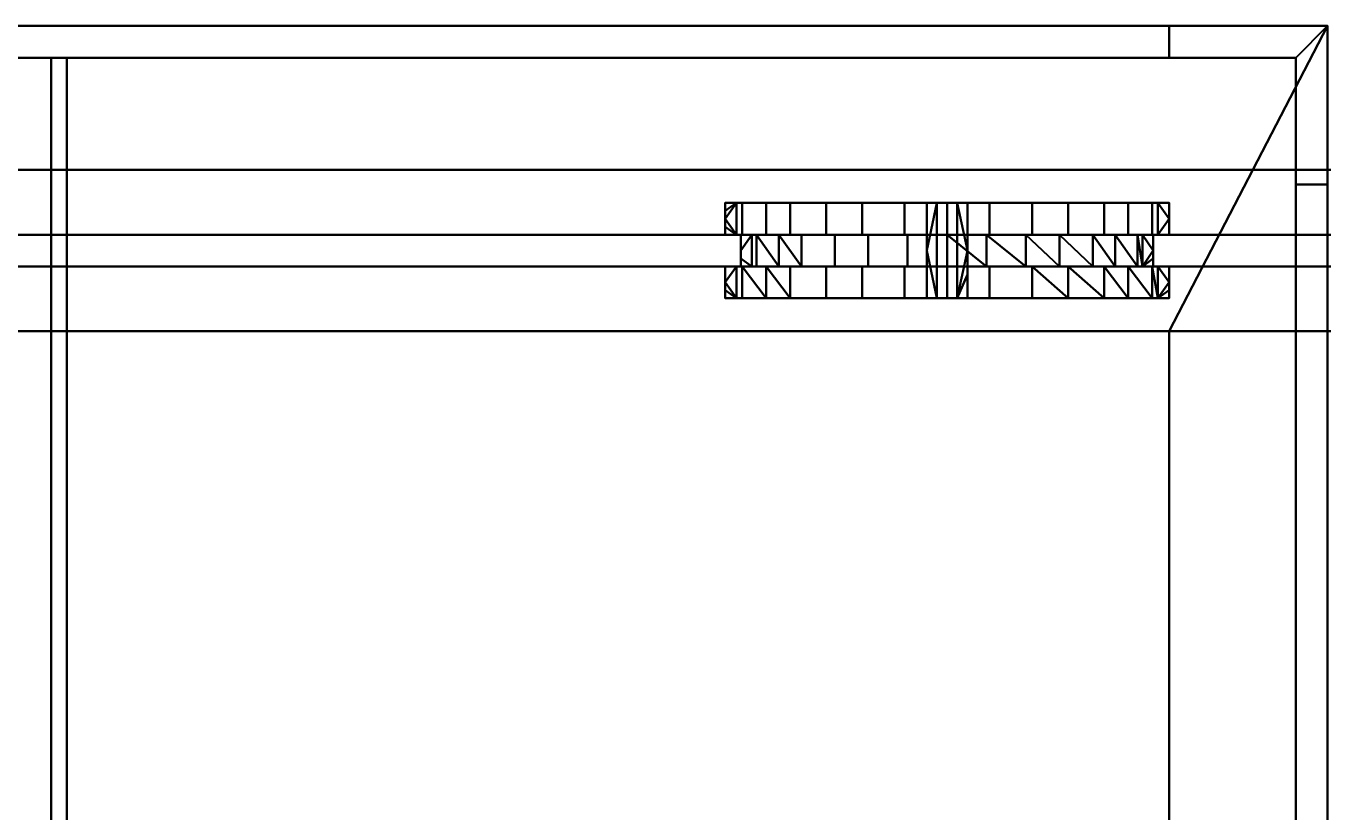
# Model space of a CAD drawing. Header units: millimetres. Extents: x -3275 to 3275, y -1040 to 450.
# Drawn here: x -85.5 to 323.5, y 202.3 to 450 of the extents above; entities that cross this region are included whole.
import ezdxf

# ---------------------------------------------------------------- set-up
doc = ezdxf.new("R2010")
doc.units = ezdxf.units.MM
doc.layers.add('I-FURN-PNLS', color=7, linetype='Continuous', lineweight=40)

msp = doc.modelspace()

# ---------------------------------------------------------------- meshes
at = {"layer": 'I-FURN-PNLS', "color": 7, "true_color": 0xf5f5f3}
mesh = msp.add_polyface(dxfattribs=at)
corners = [(325, 450, 150), (-475, 450, 150), (-475, -435, 150), (325, -435, 150), (275, -365.36, 150), (-425, -365.36, 150), (-425, 353.84, 150), (275, 353.84, 150)]
mesh.append_faces([[corners[k] for k in face] for face in [(3, 4, 5, 2), (6, 1, 2, 5)]], dxfattribs={"vtx0": -1, "vtx2": -1, "color": 7})
mesh.append_faces([[corners[k] for k in face] for face in [(3, 0, 7, 4), (6, 7, 0, 1)]], dxfattribs={"vtx1": -1, "vtx3": -1, "color": 7})
mesh = msp.add_polyface(dxfattribs=at)
corners = [(325, 450), (325, -435), (-475, -435), (-475, 450), (275, -365.36), (275, 353.84), (-425, 353.84), (-425, -365.36)]
mesh.append_faces([[corners[k] for k in face] for face in [(2, 7, 4, 1), (5, 0, 1, 4)]], dxfattribs={"vtx0": -1, "vtx2": -1, "color": 7})
mesh.append_faces([[corners[k] for k in face] for face in [(2, 3, 6, 7), (5, 6, 3, 0)]], dxfattribs={"vtx1": -1, "vtx3": -1, "color": 7})
mesh = msp.add_polyface(dxfattribs=at)
corners = [(-475, 450, 150), (325, 450, 150), (325, 450), (-475, 450)]
mesh.append_faces([[corners[k] for k in face] for face in [(0, 1, 2, 3)]], dxfattribs={"color": 7})
mesh = msp.add_polyface(dxfattribs=at)
corners = [(275, 450, 2175), (275, 440, 2175), (315, 440, 2175), (315, 400, 2175), (325, 400, 2175), (325, 450, 2175), (275, -435, 2175), (325, -435, 2175), (325, -385, 2175), (315, -385, 2175), (315, -425, 2175), (275, -425, 2175), (-425, 450, 2175), (-475, 450, 2175), (-475, 400, 2175), (-465, 400, 2175), (-465, 440, 2175), (-425, 440, 2175), (-425, -435, 2175), (-425, -425, 2175), (-465, -425, 2175), (-465, -385, 2175), (-475, -385, 2175), (-475, -435, 2175)]
mesh.append_faces([[corners[k] for k in face] for face in [(2, 5, 0, 1), (16, 13, 14, 15), (20, 23, 18, 19)]], dxfattribs={"vtx0": -1, "color": 7})
mesh.append_faces([[corners[k] for k in face] for face in [(4, 5, 2, 3), (6, 7, 10, 11), (12, 13, 16, 17)]], dxfattribs={"vtx1": -1, "color": 7})
mesh.append_faces([[corners[k] for k in face] for face in [(8, 9, 10, 7)]], dxfattribs={"vtx2": -1, "color": 7})
mesh.append_faces([[corners[k] for k in face] for face in [(20, 21, 22, 23)]], dxfattribs={"vtx3": -1, "color": 7})
mesh = msp.add_polyface(dxfattribs=at)
corners = [(275, 450, 150), (325, 450, 150), (325, 400, 150), (315, 400, 150), (315, 440, 150), (275, 440, 150), (275, -435, 150), (275, -425, 150), (315, -425, 150), (315, -385, 150), (325, -385, 150), (325, -435, 150), (-425, 450, 150), (-425, 440, 150), (-465, 440, 150), (-465, 400, 150), (-475, 400, 150), (-475, 450, 150), (-425, -435, 150), (-475, -435, 150), (-475, -385, 150), (-465, -385, 150), (-465, -425, 150), (-425, -425, 150)]
mesh.append_faces([[corners[k] for k in face] for face in [(8, 11, 6, 7), (14, 17, 12, 13), (22, 19, 20, 21)]], dxfattribs={"vtx0": -1, "color": 7})
mesh.append_faces([[corners[k] for k in face] for face in [(0, 1, 4, 5), (10, 11, 8, 9), (18, 19, 22, 23)]], dxfattribs={"vtx1": -1, "color": 7})
mesh.append_faces([[corners[k] for k in face] for face in [(2, 3, 4, 1)]], dxfattribs={"vtx2": -1, "color": 7})
mesh.append_faces([[corners[k] for k in face] for face in [(14, 15, 16, 17)]], dxfattribs={"vtx3": -1, "color": 7})
mesh = msp.add_polyface(dxfattribs=at)
corners = [(-475, 450, 2200), (-475, -435, 2200), (325, -435, 2200), (325, 450, 2200)]
mesh.append_faces([[corners[k] for k in face] for face in [(3, 0, 1, 2)]], dxfattribs={"color": 7})
mesh = msp.add_polyface(dxfattribs=at)
corners = [(-475, 450, 2175), (325, 450, 2175), (325, -435, 2175), (-475, -435, 2175)]
mesh.append_faces([[corners[k] for k in face] for face in [(2, 3, 0, 1)]], dxfattribs={"color": 7})
mesh = msp.add_polyface(dxfattribs=at)
corners = [(-475, 450, 2200), (325, 450, 2200), (325, 450, 2175), (-475, 450, 2175)]
mesh.append_faces([[corners[k] for k in face] for face in [(0, 1, 2, 3)]], dxfattribs={"color": 7})
mesh = msp.add_polyface(dxfattribs=at)
corners = [(275, 450, 2175), (325, 450, 2175), (325, 450, 150), (275, 450, 150)]
mesh.append_faces([[corners[k] for k in face] for face in [(0, 1, 2, 3)]], dxfattribs={"color": 7})
mesh = msp.add_polyface(dxfattribs=at)
corners = [(275, 440, 2175), (275, 450, 2175), (275, 450, 150), (275, 440, 150)]
mesh.append_faces([[corners[k] for k in face] for face in [(0, 1, 2, 3)]], dxfattribs={"color": 7})
mesh = msp.add_polyface(dxfattribs=at)
corners = [(-465, 440, 173.99), (-465, -425, 173.99), (315, -425, 173.99), (315, 440, 173.99)]
mesh.append_faces([[corners[k] for k in face] for face in [(3, 0, 1, 2)]], dxfattribs={"color": 7})
mesh = msp.add_polyface(dxfattribs=at)
corners = [(-465, 440, 148.99), (315, 440, 148.99), (315, -425, 148.99), (-465, -425, 148.99)]
mesh.append_faces([[corners[k] for k in face] for face in [(2, 3, 0, 1)]], dxfattribs={"color": 7})
mesh = msp.add_polyface(dxfattribs=at)
corners = [(-465, 440, 173.99), (315, 440, 173.99), (315, 440, 148.99), (-465, 440, 148.99)]
mesh.append_faces([[corners[k] for k in face] for face in [(0, 1, 2, 3)]], dxfattribs={"color": 7})
mesh = msp.add_polyface(dxfattribs=at)
corners = [(-465, 440, 300), (-465, -425, 300), (315, -425, 300), (315, 440, 300)]
mesh.append_faces([[corners[k] for k in face] for face in [(3, 0, 1, 2)]], dxfattribs={"color": 7})
mesh = msp.add_polyface(dxfattribs=at)
corners = [(-465, 440, 275), (315, 440, 275), (315, -425, 275), (-465, -425, 275)]
mesh.append_faces([[corners[k] for k in face] for face in [(2, 3, 0, 1)]], dxfattribs={"color": 7})
mesh = msp.add_polyface(dxfattribs=at)
corners = [(-465, 440, 300), (315, 440, 300), (315, 440, 275), (-465, 440, 275)]
mesh.append_faces([[corners[k] for k in face] for face in [(0, 1, 2, 3)]], dxfattribs={"color": 7})
mesh = msp.add_polyface(dxfattribs=at)
corners = [(-465, 440, 680), (-465, -425, 680), (315, -425, 680), (315, 440, 680)]
mesh.append_faces([[corners[k] for k in face] for face in [(3, 0, 1, 2)]], dxfattribs={"color": 7})
mesh = msp.add_polyface(dxfattribs=at)
corners = [(-465, 440, 655), (315, 440, 655), (315, -425, 655), (-465, -425, 655)]
mesh.append_faces([[corners[k] for k in face] for face in [(2, 3, 0, 1)]], dxfattribs={"color": 7})
mesh = msp.add_polyface(dxfattribs=at)
corners = [(-465, 440, 680), (315, 440, 680), (315, 440, 655), (-465, 440, 655)]
mesh.append_faces([[corners[k] for k in face] for face in [(0, 1, 2, 3)]], dxfattribs={"color": 7})
mesh = msp.add_polyface(dxfattribs=at)
corners = [(-465, 440, 1060), (-465, -425, 1060), (315, -425, 1060), (315, 440, 1060)]
mesh.append_faces([[corners[k] for k in face] for face in [(3, 0, 1, 2)]], dxfattribs={"color": 7})
mesh = msp.add_polyface(dxfattribs=at)
corners = [(-465, 440, 1035), (315, 440, 1035), (315, -425, 1035), (-465, -425, 1035)]
mesh.append_faces([[corners[k] for k in face] for face in [(2, 3, 0, 1)]], dxfattribs={"color": 7})
mesh = msp.add_polyface(dxfattribs=at)
corners = [(-465, 440, 1060), (315, 440, 1060), (315, 440, 1035), (-465, 440, 1035)]
mesh.append_faces([[corners[k] for k in face] for face in [(0, 1, 2, 3)]], dxfattribs={"color": 7})
mesh = msp.add_polyface(dxfattribs=at)
corners = [(-465, 440, 1440), (-465, -425, 1440), (315, -425, 1440), (315, 440, 1440)]
mesh.append_faces([[corners[k] for k in face] for face in [(3, 0, 1, 2)]], dxfattribs={"color": 7})
mesh = msp.add_polyface(dxfattribs=at)
corners = [(-465, 440, 1415), (315, 440, 1415), (315, -425, 1415), (-465, -425, 1415)]
mesh.append_faces([[corners[k] for k in face] for face in [(2, 3, 0, 1)]], dxfattribs={"color": 7})
mesh = msp.add_polyface(dxfattribs=at)
corners = [(-465, 440, 1440), (315, 440, 1440), (315, 440, 1415), (-465, 440, 1415)]
mesh.append_faces([[corners[k] for k in face] for face in [(0, 1, 2, 3)]], dxfattribs={"color": 7})
mesh = msp.add_polyface(dxfattribs=at)
corners = [(-465, 440, 1820), (-465, -425, 1820), (315, -425, 1820), (315, 440, 1820)]
mesh.append_faces([[corners[k] for k in face] for face in [(3, 0, 1, 2)]], dxfattribs={"color": 7})
mesh = msp.add_polyface(dxfattribs=at)
corners = [(-465, 440, 1795), (315, 440, 1795), (315, -425, 1795), (-465, -425, 1795)]
mesh.append_faces([[corners[k] for k in face] for face in [(2, 3, 0, 1)]], dxfattribs={"color": 7})
mesh = msp.add_polyface(dxfattribs=at)
corners = [(-465, 440, 1820), (315, 440, 1820), (315, 440, 1795), (-465, 440, 1795)]
mesh.append_faces([[corners[k] for k in face] for face in [(0, 1, 2, 3)]], dxfattribs={"color": 7})
mesh = msp.add_polyface(dxfattribs=at)
corners = [(-77.47, 440, 300), (-77.47, 440, 360), (-72.53, 440, 360), (-72.53, 440, 300)]
mesh.append_faces([[corners[k] for k in face] for face in [(3, 0, 1, 2)]], dxfattribs={"color": 7})
mesh = msp.add_polyface(dxfattribs=at)
corners = [(-77.47, 440, 360), (-77.47, 440, 300), (-77.47, -425, 300), (-77.47, -425, 360)]
mesh.append_faces([[corners[k] for k in face] for face in [(3, 0, 1, 2)]], dxfattribs={"color": 7})
mesh = msp.add_polyface(dxfattribs=at)
corners = [(-72.53, 440, 360), (-77.47, 440, 360), (-77.47, -425, 360), (-72.53, -425, 360)]
mesh.append_faces([[corners[k] for k in face] for face in [(3, 0, 1, 2)]], dxfattribs={"color": 7})
mesh = msp.add_polyface(dxfattribs=at)
corners = [(-77.47, 440, 300), (-72.53, 440, 300), (-72.53, -425, 300), (-77.47, -425, 300)]
mesh.append_faces([[corners[k] for k in face] for face in [(3, 0, 1, 2)]], dxfattribs={"color": 7})
mesh = msp.add_polyface(dxfattribs=at)
corners = [(-77.47, 440, 680), (-77.47, 440, 740), (-72.53, 440, 740), (-72.53, 440, 680)]
mesh.append_faces([[corners[k] for k in face] for face in [(3, 0, 1, 2)]], dxfattribs={"color": 7})
mesh = msp.add_polyface(dxfattribs=at)
corners = [(-77.47, 440, 740), (-77.47, 440, 680), (-77.47, -425, 680), (-77.47, -425, 740)]
mesh.append_faces([[corners[k] for k in face] for face in [(3, 0, 1, 2)]], dxfattribs={"color": 7})
mesh = msp.add_polyface(dxfattribs=at)
corners = [(-72.53, 440, 740), (-77.47, 440, 740), (-77.47, -425, 740), (-72.53, -425, 740)]
mesh.append_faces([[corners[k] for k in face] for face in [(3, 0, 1, 2)]], dxfattribs={"color": 7})
mesh = msp.add_polyface(dxfattribs=at)
corners = [(-77.47, 440, 680), (-72.53, 440, 680), (-72.53, -425, 680), (-77.47, -425, 680)]
mesh.append_faces([[corners[k] for k in face] for face in [(3, 0, 1, 2)]], dxfattribs={"color": 7})
mesh = msp.add_polyface(dxfattribs=at)
corners = [(-77.47, 440, 1060), (-77.47, 440, 1120), (-72.53, 440, 1120), (-72.53, 440, 1060)]
mesh.append_faces([[corners[k] for k in face] for face in [(3, 0, 1, 2)]], dxfattribs={"color": 7})
mesh = msp.add_polyface(dxfattribs=at)
corners = [(-77.47, 440, 1120), (-77.47, 440, 1060), (-77.47, -425, 1060), (-77.47, -425, 1120)]
mesh.append_faces([[corners[k] for k in face] for face in [(3, 0, 1, 2)]], dxfattribs={"color": 7})
mesh = msp.add_polyface(dxfattribs=at)
corners = [(-72.53, 440, 1120), (-77.47, 440, 1120), (-77.47, -425, 1120), (-72.53, -425, 1120)]
mesh.append_faces([[corners[k] for k in face] for face in [(3, 0, 1, 2)]], dxfattribs={"color": 7})
mesh = msp.add_polyface(dxfattribs=at)
corners = [(-77.47, 440, 1060), (-72.53, 440, 1060), (-72.53, -425, 1060), (-77.47, -425, 1060)]
mesh.append_faces([[corners[k] for k in face] for face in [(3, 0, 1, 2)]], dxfattribs={"color": 7})
mesh = msp.add_polyface(dxfattribs=at)
corners = [(-77.47, 440, 1440), (-77.47, 440, 1500), (-72.53, 440, 1500), (-72.53, 440, 1440)]
mesh.append_faces([[corners[k] for k in face] for face in [(3, 0, 1, 2)]], dxfattribs={"color": 7})
mesh = msp.add_polyface(dxfattribs=at)
corners = [(-77.47, 440, 1500), (-77.47, 440, 1440), (-77.47, -425, 1440), (-77.47, -425, 1500)]
mesh.append_faces([[corners[k] for k in face] for face in [(3, 0, 1, 2)]], dxfattribs={"color": 7})
mesh = msp.add_polyface(dxfattribs=at)
corners = [(-72.53, 440, 1500), (-77.47, 440, 1500), (-77.47, -425, 1500), (-72.53, -425, 1500)]
mesh.append_faces([[corners[k] for k in face] for face in [(3, 0, 1, 2)]], dxfattribs={"color": 7})
mesh = msp.add_polyface(dxfattribs=at)
corners = [(-77.47, 440, 1440), (-72.53, 440, 1440), (-72.53, -425, 1440), (-77.47, -425, 1440)]
mesh.append_faces([[corners[k] for k in face] for face in [(3, 0, 1, 2)]], dxfattribs={"color": 7})
mesh = msp.add_polyface(dxfattribs=at)
corners = [(-77.47, 440, 1820), (-77.47, 440, 1880), (-72.53, 440, 1880), (-72.53, 440, 1820)]
mesh.append_faces([[corners[k] for k in face] for face in [(3, 0, 1, 2)]], dxfattribs={"color": 7})
mesh = msp.add_polyface(dxfattribs=at)
corners = [(-77.47, 440, 1880), (-77.47, 440, 1820), (-77.47, -425, 1820), (-77.47, -425, 1880)]
mesh.append_faces([[corners[k] for k in face] for face in [(3, 0, 1, 2)]], dxfattribs={"color": 7})
mesh = msp.add_polyface(dxfattribs=at)
corners = [(-72.53, 440, 1880), (-77.47, 440, 1880), (-77.47, -425, 1880), (-72.53, -425, 1880)]
mesh.append_faces([[corners[k] for k in face] for face in [(3, 0, 1, 2)]], dxfattribs={"color": 7})
mesh = msp.add_polyface(dxfattribs=at)
corners = [(-77.47, 440, 1820), (-72.53, 440, 1820), (-72.53, -425, 1820), (-77.47, -425, 1820)]
mesh.append_faces([[corners[k] for k in face] for face in [(3, 0, 1, 2)]], dxfattribs={"color": 7})
mesh = msp.add_polyface(dxfattribs=at)
corners = [(-72.53, 440, 300), (-72.53, 440, 360), (-72.53, -425, 360), (-72.53, -425, 300)]
mesh.append_faces([[corners[k] for k in face] for face in [(3, 0, 1, 2)]], dxfattribs={"color": 7})
mesh = msp.add_polyface(dxfattribs=at)
corners = [(-72.53, 440, 680), (-72.53, 440, 740), (-72.53, -425, 740), (-72.53, -425, 680)]
mesh.append_faces([[corners[k] for k in face] for face in [(3, 0, 1, 2)]], dxfattribs={"color": 7})
mesh = msp.add_polyface(dxfattribs=at)
corners = [(-72.53, 440, 1060), (-72.53, 440, 1120), (-72.53, -425, 1120), (-72.53, -425, 1060)]
mesh.append_faces([[corners[k] for k in face] for face in [(3, 0, 1, 2)]], dxfattribs={"color": 7})
mesh = msp.add_polyface(dxfattribs=at)
corners = [(-72.53, 440, 1440), (-72.53, 440, 1500), (-72.53, -425, 1500), (-72.53, -425, 1440)]
mesh.append_faces([[corners[k] for k in face] for face in [(3, 0, 1, 2)]], dxfattribs={"color": 7})
mesh = msp.add_polyface(dxfattribs=at)
corners = [(-72.53, 440, 1820), (-72.53, 440, 1880), (-72.53, -425, 1880), (-72.53, -425, 1820)]
mesh.append_faces([[corners[k] for k in face] for face in [(3, 0, 1, 2)]], dxfattribs={"color": 7})
mesh = msp.add_polyface(dxfattribs=at)
corners = [(315, 440, 2175), (275, 440, 2175), (275, 440, 150), (315, 440, 150)]
mesh.append_faces([[corners[k] for k in face] for face in [(3, 0, 1, 2)]], dxfattribs={"color": 7})
mesh = msp.add_polyface(dxfattribs=at)
corners = [(315, 400, 2175), (315, 440, 2175), (315, 440, 150), (315, 400, 150)]
mesh.append_faces([[corners[k] for k in face] for face in [(3, 0, 1, 2)]], dxfattribs={"color": 7})
mesh = msp.add_polyface(dxfattribs=at)
corners = [(315, 440, 173.99), (315, -425, 173.99), (315, -425, 148.99), (315, 440, 148.99)]
mesh.append_faces([[corners[k] for k in face] for face in [(0, 1, 2, 3)]], dxfattribs={"color": 7})
mesh = msp.add_polyface(dxfattribs=at)
corners = [(315, 440, 300), (315, -425, 300), (315, -425, 275), (315, 440, 275)]
mesh.append_faces([[corners[k] for k in face] for face in [(0, 1, 2, 3)]], dxfattribs={"color": 7})
mesh = msp.add_polyface(dxfattribs=at)
corners = [(315, 440, 680), (315, -425, 680), (315, -425, 655), (315, 440, 655)]
mesh.append_faces([[corners[k] for k in face] for face in [(0, 1, 2, 3)]], dxfattribs={"color": 7})
mesh = msp.add_polyface(dxfattribs=at)
corners = [(315, 440, 1060), (315, -425, 1060), (315, -425, 1035), (315, 440, 1035)]
mesh.append_faces([[corners[k] for k in face] for face in [(0, 1, 2, 3)]], dxfattribs={"color": 7})
mesh = msp.add_polyface(dxfattribs=at)
corners = [(315, 440, 1440), (315, -425, 1440), (315, -425, 1415), (315, 440, 1415)]
mesh.append_faces([[corners[k] for k in face] for face in [(0, 1, 2, 3)]], dxfattribs={"color": 7})
mesh = msp.add_polyface(dxfattribs=at)
corners = [(315, 440, 1820), (315, -425, 1820), (315, -425, 1795), (315, 440, 1795)]
mesh.append_faces([[corners[k] for k in face] for face in [(0, 1, 2, 3)]], dxfattribs={"color": 7})
mesh = msp.add_polyface(dxfattribs=at)
corners = [(-2875, 353.84, -11.35), (-2875, 404.64, -11.35), (2875, 404.64, -11.35), (2875, 353.84, -11.35)]
mesh.append_faces([[corners[k] for k in face] for face in [(0, 1, 2, 3)]], dxfattribs={"color": 7})
mesh = msp.add_polyface(dxfattribs=at)
corners = [(-2875, 404.64, -11.35), (-2875, 404.64, -5), (2875, 404.64, -5), (2875, 404.64, -11.35)]
mesh.append_faces([[corners[k] for k in face] for face in [(0, 1, 2, 3)]], dxfattribs={"color": 7})
mesh = msp.add_polyface(dxfattribs=at)
corners = [(-2875, 404.64, -5), (-2875, 384.24, -5), (2875, 384.24, -5), (2875, 404.64, -5)]
mesh.append_faces([[corners[k] for k in face] for face in [(0, 1, 2, 3)]], dxfattribs={"color": 7})
mesh = msp.add_polyface(dxfattribs=at)
corners = [(325, 400, 2175), (315, 400, 2175), (315, 400, 150), (325, 400, 150)]
mesh.append_faces([[corners[k] for k in face] for face in [(3, 0, 1, 2)]], dxfattribs={"color": 7})
at = {"layer": 'I-FURN-PNLS', "color": 8, "true_color": 0x7f7f7f}
mesh = msp.add_polyface(dxfattribs=at)
corners = [(135, 384.24, 70), (140.33, 384.24, 96.79), (155.5, 384.24, 119.5), (178.21, 384.24, 134.67), (205, 384.24, 140), (231.79, 384.24, 134.67), (254.5, 384.24, 119.5), (269.67, 384.24, 96.79), (275, 384.24, 70), (275, 386.74, 70), (275, 389.24, 70), (275, 391.74, 70), (275, 394.24, 70), (269.67, 394.24, 96.79), (254.5, 394.24, 119.5), (231.79, 394.24, 134.67), (205, 394.24, 140), (178.21, 394.24, 134.67), (155.5, 394.24, 119.5), (140.33, 394.24, 96.79), (135, 394.24, 70), (135, 391.74, 70), (135, 389.24, 70), (135, 386.74, 70), (138.54, 384.24, 87.79), (271.46, 384.24, 87.79), (138.54, 394.24, 87.79), (271.46, 394.24, 87.79), (166.86, 384.24, 127.08), (166.86, 394.24, 127.08), (147.92, 394.24, 108.14), (147.92, 384.24, 108.14), (191.61, 394.24, 137.34), (191.61, 384.24, 137.34), (243.14, 394.24, 127.08), (243.14, 384.24, 127.08), (262.08, 394.24, 108.14), (262.08, 384.24, 108.14), (218.39, 384.24, 137.34), (218.39, 394.24, 137.34)]
mesh.append_faces([[corners[k] for k in face] for face in [(22, 24, 26, 21), (25, 10, 27)]], dxfattribs={"vtx0": -1, "vtx1": -1, "vtx2": -1, "color": 8})
mesh.append_faces([[corners[k] for k in face] for face in [(1, 19, 26, 24), (13, 7, 25, 27), (3, 17, 29, 28), (30, 31, 2, 18), (32, 33, 4, 16), (19, 1, 31, 30), (28, 29, 18, 2), (17, 3, 33, 32), (34, 35, 6, 14), (36, 37, 7, 13), (15, 5, 35, 34), (38, 39, 16, 4), (14, 6, 37, 36), (39, 38, 5, 15)]], dxfattribs={"vtx0": -1, "vtx2": -1, "color": 8})
mesh.append_faces([[corners[k] for k in face] for face in [(9, 10, 25, 8)]], dxfattribs={"vtx1": -1, "color": 8})
mesh.append_faces([[corners[k] for k in face] for face in [(26, 20, 21), (23, 0, 24, 22), (11, 12, 27, 10)]], dxfattribs={"vtx2": -1, "color": 8})
mesh = msp.add_polyface(dxfattribs=at)
corners = [(275, 394.24, 70), (275, 391.74, 70), (275, 389.24, 70), (275, 386.74, 70), (275, 384.24, 70), (269.67, 384.24, 43.21), (254.5, 384.24, 20.5), (231.79, 384.24, 5.33), (205, 384.24), (178.21, 384.24, 5.33), (155.5, 384.24, 20.5), (140.33, 384.24, 43.21), (135, 384.24, 70), (135, 386.74, 70), (135, 389.24, 70), (135, 391.74, 70), (135, 394.24, 70), (140.33, 394.24, 43.21), (155.5, 394.24, 20.5), (178.21, 394.24, 5.33), (205, 394.24), (231.79, 394.24, 5.33), (254.5, 394.24, 20.5), (269.67, 394.24, 43.21), (271.46, 384.24, 52.21), (138.54, 384.24, 52.21), (271.46, 394.24, 52.21), (138.54, 394.24, 52.21), (262.08, 394.24, 31.86), (262.08, 384.24, 31.86), (243.14, 384.24, 12.92), (243.14, 394.24, 12.92), (218.39, 394.24, 2.66), (218.39, 384.24, 2.66), (191.61, 384.24, 2.66), (191.61, 394.24, 2.66), (166.86, 384.24, 12.92), (166.86, 394.24, 12.92), (147.92, 384.24, 31.86), (147.92, 394.24, 31.86)]
mesh.append_faces([[corners[k] for k in face] for face in [(26, 2, 24)]], dxfattribs={"vtx0": -1, "vtx1": -1, "vtx2": -1, "color": 8})
mesh.append_faces([[corners[k] for k in face] for face in [(25, 13, 14, 27)]], dxfattribs={"vtx0": -1, "vtx2": -1, "vtx3": -1, "color": 8})
mesh.append_faces([[corners[k] for k in face] for face in [(12, 13, 25)]], dxfattribs={"vtx1": -1, "color": 8})
mesh.append_faces([[corners[k] for k in face] for face in [(28, 23, 5, 29), (24, 5, 23, 26), (29, 6, 22, 28), (31, 22, 6, 30), (27, 17, 11, 25), (21, 31, 30, 7), (20, 32, 33, 8), (7, 33, 32, 21), (35, 20, 8, 34), (37, 19, 9, 36), (10, 38, 39, 18), (38, 11, 17, 39), (18, 37, 36, 10), (34, 9, 19, 35)]], dxfattribs={"vtx1": -1, "vtx3": -1, "color": 8})
mesh.append_faces([[corners[k] for k in face] for face in [(15, 16, 27, 14), (3, 4, 24, 2)]], dxfattribs={"vtx2": -1, "color": 8})
mesh.append_faces([[corners[k] for k in face] for face in [(26, 0, 1, 2)]], dxfattribs={"vtx3": -1, "color": 8})
mesh = msp.add_polyface(dxfattribs=at)
corners = [(135, 394.24, 70), (140.33, 394.24, 96.79), (155.5, 394.24, 119.5), (178.21, 394.24, 134.67), (205, 394.24, 140), (231.79, 394.24, 134.67), (254.5, 394.24, 119.5), (269.67, 394.24, 96.79), (275, 394.24, 70), (269.67, 394.24, 43.21), (254.5, 394.24, 20.5), (231.79, 394.24, 5.33), (205, 394.24), (178.21, 394.24, 5.33), (155.5, 394.24, 20.5), (140.33, 394.24, 43.21), (211.39, 394.24, 70), (208.2, 394.24, 75.53), (201.81, 394.24, 75.53), (198.61, 394.24, 70), (201.81, 394.24, 64.47), (208.2, 394.24, 64.47)]
mesh.append_faces([[corners[k] for k in face] for face in [(4, 18, 3)]], dxfattribs={"vtx0": -1, "vtx1": -1, "color": 8})
mesh.append_faces([[corners[k] for k in face] for face in [(19, 0, 1, 18)]], dxfattribs={"vtx0": -1, "vtx2": -1, "color": 8})
mesh.append_faces([[corners[k] for k in face] for face in [(18, 1, 2, 3), (21, 10, 11, 12), (17, 5, 6, 7)]], dxfattribs={"vtx0": -1, "vtx3": -1, "color": 8})
mesh.append_faces([[corners[k] for k in face] for face in [(14, 15, 20, 13), (8, 9, 16)]], dxfattribs={"vtx1": -1, "vtx2": -1, "color": 8})
mesh.append_faces([[corners[k] for k in face] for face in [(12, 13, 20, 21), (19, 20, 15, 0), (21, 16, 9, 10), (4, 5, 17, 18), (16, 17, 7, 8)]], dxfattribs={"vtx1": -1, "vtx3": -1, "color": 8})
mesh = msp.add_polyface(dxfattribs=at)
corners = [(211.39, 394.24, 70), (208.2, 394.24, 64.47), (201.81, 394.24, 64.47), (198.61, 394.24, 70), (198.61, 386.74, 70), (198.61, 379.24, 70), (198.61, 371.74, 70), (198.61, 364.24, 70), (201.81, 364.24, 64.47), (208.2, 364.24, 64.47), (211.39, 364.24, 70), (211.39, 371.74, 70), (211.39, 379.24, 70), (211.39, 386.74, 70)]
mesh.append_faces([[corners[k] for k in face] for face in [(8, 5, 6, 7)]], dxfattribs={"vtx0": -1, "color": 8})
mesh.append_faces([[corners[k] for k in face] for face in [(8, 2, 5)]], dxfattribs={"vtx0": -1, "vtx1": -1, "vtx2": -1, "color": 8})
mesh.append_faces([[corners[k] for k in face] for face in [(9, 11, 12, 1)]], dxfattribs={"vtx0": -1, "vtx2": -1, "vtx3": -1, "color": 8})
mesh.append_faces([[corners[k] for k in face] for face in [(1, 2, 8, 9)]], dxfattribs={"vtx1": -1, "vtx3": -1, "color": 8})
mesh.append_faces([[corners[k] for k in face] for face in [(13, 0, 1, 12), (9, 10, 11)]], dxfattribs={"vtx2": -1, "color": 8})
mesh.append_faces([[corners[k] for k in face] for face in [(2, 3, 4, 5)]], dxfattribs={"vtx3": -1, "color": 8})
mesh = msp.add_polyface(dxfattribs=at)
corners = [(198.61, 364.24, 70), (198.61, 371.74, 70), (198.61, 379.24, 70), (198.61, 386.74, 70), (198.61, 394.24, 70), (201.81, 394.24, 75.53), (208.2, 394.24, 75.53), (211.39, 394.24, 70), (211.39, 386.74, 70), (211.39, 379.24, 70), (211.39, 371.74, 70), (211.39, 364.24, 70), (208.2, 364.24, 75.53), (201.81, 364.24, 75.53)]
mesh.append_faces([[corners[k] for k in face] for face in [(6, 9, 12), (2, 5, 13)]], dxfattribs={"vtx0": -1, "vtx1": -1, "vtx2": -1, "color": 8})
mesh.append_faces([[corners[k] for k in face] for face in [(6, 12, 13, 5)]], dxfattribs={"vtx0": -1, "vtx2": -1, "color": 8})
mesh.append_faces([[corners[k] for k in face] for face in [(10, 11, 12, 9), (3, 4, 5, 2)]], dxfattribs={"vtx2": -1, "color": 8})
mesh.append_faces([[corners[k] for k in face] for face in [(6, 7, 8, 9), (13, 0, 1, 2)]], dxfattribs={"vtx3": -1, "color": 8})
at = {"layer": 'I-FURN-PNLS', "color": 7, "true_color": 0xf5f5f3}
mesh = msp.add_polyface(dxfattribs=at)
corners = [(-2875, 384.24, -5), (-2875, 384.24), (2875, 384.24), (2875, 384.24, -5)]
mesh.append_faces([[corners[k] for k in face] for face in [(3, 0, 1, 2)]], dxfattribs={"color": 7})
mesh = msp.add_polyface(dxfattribs=at)
corners = [(-2875, 384.24), (-2875, 374.24), (2875, 374.24), (2875, 384.24)]
mesh.append_faces([[corners[k] for k in face] for face in [(0, 1, 2, 3)]], dxfattribs={"color": 7})
at = {"layer": 'I-FURN-PNLS', "color": 8, "true_color": 0x7f7f7f}
mesh = msp.add_polyface(dxfattribs=at)
corners = [(275, 384.24, 70), (269.67, 384.24, 96.79), (254.5, 384.24, 119.5), (231.79, 384.24, 134.67), (205, 384.24, 140), (178.21, 384.24, 134.67), (155.5, 384.24, 119.5), (140.33, 384.24, 96.79), (135, 384.24, 70), (140.33, 384.24, 43.21), (155.5, 384.24, 20.5), (178.21, 384.24, 5.33), (205, 384.24), (231.79, 384.24, 5.33), (254.5, 384.24, 20.5), (269.67, 384.24, 43.21), (140, 384.24, 70), (144.95, 384.24, 94.87), (159.04, 384.24, 115.96), (180.13, 384.24, 130.05), (205, 384.24, 135), (229.87, 384.24, 130.05), (250.96, 384.24, 115.96), (265.05, 384.24, 94.87), (270, 384.24, 70), (265.05, 384.24, 45.13), (250.96, 384.24, 24.04), (229.87, 384.24, 9.95), (205, 384.24, 5), (180.13, 384.24, 9.95), (159.04, 384.24, 24.04), (144.95, 384.24, 45.13)]
mesh.append_faces([[corners[k] for k in face] for face in [(13, 27, 28, 12), (29, 11, 12, 28), (11, 29, 30, 10), (31, 9, 10, 30), (9, 31, 16, 8), (19, 5, 6, 18), (17, 7, 8, 16), (7, 17, 18, 6)]], dxfattribs={"vtx0": -1, "vtx2": -1, "color": 8})
mesh.append_faces([[corners[k] for k in face] for face in [(14, 15, 25, 26), (24, 25, 15, 0), (26, 27, 13, 14), (0, 1, 23, 24), (22, 23, 1, 2), (2, 3, 21, 22), (3, 4, 20, 21), (4, 5, 19, 20)]], dxfattribs={"vtx1": -1, "vtx3": -1, "color": 8})
mesh = msp.add_polyface(dxfattribs=at)
corners = [(140, 374.24, 70), (144.95, 374.24, 94.87), (159.04, 374.24, 115.96), (180.13, 374.24, 130.05), (205, 374.24, 135), (229.87, 374.24, 130.05), (250.96, 374.24, 115.96), (265.05, 374.24, 94.87), (270, 374.24, 70), (270, 376.74, 70), (270, 379.24, 70), (270, 381.74, 70), (270, 384.24, 70), (265.05, 384.24, 94.87), (250.96, 384.24, 115.96), (229.87, 384.24, 130.05), (205, 384.24, 135), (180.13, 384.24, 130.05), (159.04, 384.24, 115.96), (144.95, 384.24, 94.87), (140, 384.24, 70), (140, 381.74, 70), (140, 379.24, 70), (140, 376.74, 70), (143.41, 374.24, 87.15), (266.59, 374.24, 87.15), (143.41, 384.24, 87.15), (266.59, 384.24, 87.15), (169.58, 374.24, 123.01), (169.58, 384.24, 123.01), (151.99, 384.24, 105.42), (151.99, 374.24, 105.42), (192.56, 384.24, 132.53), (192.56, 374.24, 132.53), (240.42, 384.24, 123.01), (240.42, 374.24, 123.01), (258.01, 384.24, 105.42), (258.01, 374.24, 105.42), (217.44, 374.24, 132.53), (217.44, 384.24, 132.53)]
mesh.append_faces([[corners[k] for k in face] for face in [(27, 10, 11, 12)]], dxfattribs={"vtx0": -1, "color": 8})
mesh.append_faces([[corners[k] for k in face] for face in [(37, 14, 6), (25, 13, 7)]], dxfattribs={"vtx0": -1, "vtx1": -1, "color": 8})
mesh.append_faces([[corners[k] for k in face] for face in [(24, 26, 22, 23)]], dxfattribs={"vtx0": -1, "vtx1": -1, "vtx3": -1, "color": 8})
mesh.append_faces([[corners[k] for k in face] for face in [(1, 19, 26, 24), (6, 14, 34), (3, 17, 29, 28), (32, 33, 4, 16), (18, 2, 28, 29), (19, 1, 31), (17, 3, 33, 32), (7, 13, 36), (15, 5, 35), (2, 18, 30), (5, 15, 39), (16, 4, 38)]], dxfattribs={"vtx0": -1, "vtx2": -1, "color": 8})
mesh.append_faces([[corners[k] for k in face] for face in [(9, 10, 25, 8)]], dxfattribs={"vtx1": -1, "color": 8})
mesh.append_faces([[corners[k] for k in face] for face in [(27, 13, 25, 10)]], dxfattribs={"vtx1": -1, "vtx2": -1, "vtx3": -1, "color": 8})
mesh.append_faces([[corners[k] for k in face] for face in [(31, 2, 30, 19), (34, 15, 35, 6), (36, 14, 37, 7), (39, 16, 38, 5)]], dxfattribs={"vtx1": -1, "vtx3": -1, "color": 8})
mesh.append_faces([[corners[k] for k in face] for face in [(23, 0, 24)]], dxfattribs={"vtx2": -1, "color": 8})
mesh.append_faces([[corners[k] for k in face] for face in [(26, 20, 21, 22)]], dxfattribs={"vtx3": -1, "color": 8})
mesh = msp.add_polyface(dxfattribs=at)
corners = [(270, 384.24, 70), (270, 381.74, 70), (270, 379.24, 70), (270, 376.74, 70), (270, 374.24, 70), (265.05, 374.24, 45.13), (250.96, 374.24, 24.04), (229.87, 374.24, 9.95), (205, 374.24, 5), (180.13, 374.24, 9.95), (159.04, 374.24, 24.04), (144.95, 374.24, 45.13), (140, 374.24, 70), (140, 376.74, 70), (140, 379.24, 70), (140, 381.74, 70), (140, 384.24, 70), (144.95, 384.24, 45.13), (159.04, 384.24, 24.04), (180.13, 384.24, 9.95), (205, 384.24, 5), (229.87, 384.24, 9.95), (250.96, 384.24, 24.04), (265.05, 384.24, 45.13), (266.59, 374.24, 52.85), (143.41, 374.24, 52.85), (266.59, 384.24, 52.85), (143.41, 384.24, 52.85), (258.01, 384.24, 34.58), (258.01, 374.24, 34.58), (240.42, 374.24, 16.99), (240.42, 384.24, 16.99), (217.44, 384.24, 7.47), (217.44, 374.24, 7.47), (192.56, 374.24, 7.47), (192.56, 384.24, 7.47), (169.58, 374.24, 16.99), (169.58, 384.24, 16.99), (151.99, 374.24, 34.58), (151.99, 384.24, 34.58)]
mesh.append_faces([[corners[k] for k in face] for face in [(24, 26, 2, 3)]], dxfattribs={"vtx0": -1, "vtx1": -1, "vtx3": -1, "color": 8})
mesh.append_faces([[corners[k] for k in face] for face in [(25, 13, 14, 27)]], dxfattribs={"vtx0": -1, "vtx2": -1, "vtx3": -1, "color": 8})
mesh.append_faces([[corners[k] for k in face] for face in [(12, 13, 25)]], dxfattribs={"vtx1": -1, "color": 8})
mesh.append_faces([[corners[k] for k in face] for face in [(9, 36, 37, 19), (32, 21, 7, 33), (24, 5, 23, 26), (29, 6, 22, 28), (31, 22, 6, 30), (27, 17, 11, 25), (5, 29, 28, 23), (21, 31, 30, 7), (33, 8, 20, 32), (35, 20, 8, 34), (38, 11, 17, 39), (34, 9, 19, 35), (39, 18, 10, 38), (18, 37, 36, 10)]], dxfattribs={"vtx1": -1, "vtx3": -1, "color": 8})
mesh.append_faces([[corners[k] for k in face] for face in [(3, 4, 24), (15, 16, 27, 14)]], dxfattribs={"vtx2": -1, "color": 8})
mesh.append_faces([[corners[k] for k in face] for face in [(26, 0, 1, 2)]], dxfattribs={"vtx3": -1, "color": 8})
at = {"layer": 'I-FURN-PNLS', "color": 7, "true_color": 0xf5f5f3}
mesh = msp.add_polyface(dxfattribs=at)
corners = [(-2875, 374.24), (-2875, 374.24, -5), (2875, 374.24, -5), (2875, 374.24)]
mesh.append_faces([[corners[k] for k in face] for face in [(2, 3, 0, 1)]], dxfattribs={"color": 7})
mesh = msp.add_polyface(dxfattribs=at)
corners = [(-2875, 374.24, -5), (-2875, 353.84, -5), (2875, 353.84, -5), (2875, 374.24, -5)]
mesh.append_faces([[corners[k] for k in face] for face in [(0, 1, 2, 3)]], dxfattribs={"color": 7})
at = {"layer": 'I-FURN-PNLS', "color": 8, "true_color": 0x7f7f7f}
mesh = msp.add_polyface(dxfattribs=at)
corners = [(135, 364.24, 70), (140.33, 364.24, 96.79), (155.5, 364.24, 119.5), (178.21, 364.24, 134.67), (205, 364.24, 140), (231.79, 364.24, 134.67), (254.5, 364.24, 119.5), (269.67, 364.24, 96.79), (275, 364.24, 70), (275, 366.74, 70), (275, 369.24, 70), (275, 371.74, 70), (275, 374.24, 70), (269.67, 374.24, 96.79), (254.5, 374.24, 119.5), (231.79, 374.24, 134.67), (205, 374.24, 140), (178.21, 374.24, 134.67), (155.5, 374.24, 119.5), (140.33, 374.24, 96.79), (135, 374.24, 70), (135, 371.74, 70), (135, 369.24, 70), (135, 366.74, 70), (138.54, 364.24, 87.79), (271.46, 364.24, 87.79), (138.54, 374.24, 87.79), (271.46, 374.24, 87.79), (166.86, 364.24, 127.08), (166.86, 374.24, 127.08), (147.92, 374.24, 108.14), (147.92, 364.24, 108.14), (191.61, 374.24, 137.34), (191.61, 364.24, 137.34), (243.14, 374.24, 127.08), (243.14, 364.24, 127.08), (262.08, 374.24, 108.14), (262.08, 364.24, 108.14), (218.39, 364.24, 137.34), (218.39, 374.24, 137.34)]
mesh.append_faces([[corners[k] for k in face] for face in [(27, 10, 11, 12)]], dxfattribs={"vtx0": -1, "color": 8})
mesh.append_faces([[corners[k] for k in face] for face in [(37, 14, 6), (25, 13, 7)]], dxfattribs={"vtx0": -1, "vtx1": -1, "color": 8})
mesh.append_faces([[corners[k] for k in face] for face in [(26, 22, 24)]], dxfattribs={"vtx0": -1, "vtx1": -1, "vtx2": -1, "color": 8})
mesh.append_faces([[corners[k] for k in face] for face in [(1, 19, 26, 24), (6, 14, 34), (3, 17, 29, 28), (32, 33, 4, 16), (18, 2, 28, 29), (19, 1, 31), (17, 3, 33, 32), (16, 4, 38, 39), (7, 13, 36), (15, 5, 35), (2, 18, 30), (5, 15, 39, 38)]], dxfattribs={"vtx0": -1, "vtx2": -1, "color": 8})
mesh.append_faces([[corners[k] for k in face] for face in [(9, 10, 25, 8)]], dxfattribs={"vtx1": -1, "color": 8})
mesh.append_faces([[corners[k] for k in face] for face in [(27, 13, 25, 10)]], dxfattribs={"vtx1": -1, "vtx2": -1, "vtx3": -1, "color": 8})
mesh.append_faces([[corners[k] for k in face] for face in [(31, 2, 30, 19), (34, 15, 35, 6), (36, 14, 37, 7)]], dxfattribs={"vtx1": -1, "vtx3": -1, "color": 8})
mesh.append_faces([[corners[k] for k in face] for face in [(23, 0, 24, 22)]], dxfattribs={"vtx2": -1, "color": 8})
mesh.append_faces([[corners[k] for k in face] for face in [(26, 20, 21, 22)]], dxfattribs={"vtx3": -1, "color": 8})
mesh = msp.add_polyface(dxfattribs=at)
corners = [(275, 374.24, 70), (275, 371.74, 70), (275, 369.24, 70), (275, 366.74, 70), (275, 364.24, 70), (269.67, 364.24, 43.21), (254.5, 364.24, 20.5), (231.79, 364.24, 5.33), (205, 364.24), (178.21, 364.24, 5.33), (155.5, 364.24, 20.5), (140.33, 364.24, 43.21), (135, 364.24, 70), (135, 366.74, 70), (135, 369.24, 70), (135, 371.74, 70), (135, 374.24, 70), (140.33, 374.24, 43.21), (155.5, 374.24, 20.5), (178.21, 374.24, 5.33), (205, 374.24), (231.79, 374.24, 5.33), (254.5, 374.24, 20.5), (269.67, 374.24, 43.21), (271.46, 364.24, 52.21), (138.54, 364.24, 52.21), (271.46, 374.24, 52.21), (138.54, 374.24, 52.21), (262.08, 374.24, 31.86), (262.08, 364.24, 31.86), (243.14, 364.24, 12.92), (243.14, 374.24, 12.92), (218.39, 374.24, 2.66), (218.39, 364.24, 2.66), (191.61, 364.24, 2.66), (191.61, 374.24, 2.66), (166.86, 364.24, 12.92), (166.86, 374.24, 12.92), (147.92, 364.24, 31.86), (147.92, 374.24, 31.86)]
mesh.append_faces([[corners[k] for k in face] for face in [(24, 26, 2, 3)]], dxfattribs={"vtx0": -1, "vtx1": -1, "vtx3": -1, "color": 8})
mesh.append_faces([[corners[k] for k in face] for face in [(25, 13, 14, 27)]], dxfattribs={"vtx0": -1, "vtx2": -1, "vtx3": -1, "color": 8})
mesh.append_faces([[corners[k] for k in face] for face in [(12, 13, 25)]], dxfattribs={"vtx1": -1, "color": 8})
mesh.append_faces([[corners[k] for k in face] for face in [(36, 10, 18, 37), (32, 21, 7, 33), (24, 5, 23, 26), (29, 6, 22, 28), (9, 36, 37, 19), (31, 22, 6, 30), (27, 17, 11, 25), (5, 29, 28, 23), (21, 31, 30, 7), (33, 8, 20, 32), (35, 20, 8, 34), (34, 9, 19, 35), (39, 18, 10, 38), (17, 39, 38, 11)]], dxfattribs={"vtx1": -1, "vtx3": -1, "color": 8})
mesh.append_faces([[corners[k] for k in face] for face in [(15, 16, 27, 14), (3, 4, 24)]], dxfattribs={"vtx2": -1, "color": 8})
mesh.append_faces([[corners[k] for k in face] for face in [(26, 0, 1, 2)]], dxfattribs={"vtx3": -1, "color": 8})
mesh = msp.add_polyface(dxfattribs=at)
corners = [(135, 374.24, 70), (140.33, 374.24, 96.79), (155.5, 374.24, 119.5), (178.21, 374.24, 134.67), (205, 374.24, 140), (231.79, 374.24, 134.67), (254.5, 374.24, 119.5), (269.67, 374.24, 96.79), (275, 374.24, 70), (269.67, 374.24, 43.21), (254.5, 374.24, 20.5), (231.79, 374.24, 5.33), (205, 374.24), (178.21, 374.24, 5.33), (155.5, 374.24, 20.5), (140.33, 374.24, 43.21), (270, 374.24, 70), (265.05, 374.24, 94.87), (250.96, 374.24, 115.96), (229.87, 374.24, 130.05), (205, 374.24, 135), (180.13, 374.24, 130.05), (159.04, 374.24, 115.96), (144.95, 374.24, 94.87), (140, 374.24, 70), (144.95, 374.24, 45.13), (159.04, 374.24, 24.04), (180.13, 374.24, 9.95), (205, 374.24, 5), (229.87, 374.24, 9.95), (250.96, 374.24, 24.04), (265.05, 374.24, 45.13)]
mesh.append_faces([[corners[k] for k in face] for face in [(13, 27, 28, 12), (29, 11, 12, 28), (11, 29, 30, 10), (31, 9, 10, 30), (9, 31, 16, 8), (19, 5, 6, 18), (17, 7, 8, 16), (7, 17, 18, 6)]], dxfattribs={"vtx0": -1, "vtx2": -1, "color": 8})
mesh.append_faces([[corners[k] for k in face] for face in [(14, 15, 25, 26), (24, 25, 15, 0), (26, 27, 13, 14), (0, 1, 23, 24), (22, 23, 1, 2), (2, 3, 21, 22), (3, 4, 20, 21), (4, 5, 19, 20)]], dxfattribs={"vtx1": -1, "vtx3": -1, "color": 8})
mesh = msp.add_polyface(dxfattribs=at)
corners = [(275, 364.24, 70), (269.67, 364.24, 96.79), (254.5, 364.24, 119.5), (231.79, 364.24, 134.67), (205, 364.24, 140), (178.21, 364.24, 134.67), (155.5, 364.24, 119.5), (140.33, 364.24, 96.79), (135, 364.24, 70), (140.33, 364.24, 43.21), (155.5, 364.24, 20.5), (178.21, 364.24, 5.33), (205, 364.24), (231.79, 364.24, 5.33), (254.5, 364.24, 20.5), (269.67, 364.24, 43.21), (198.61, 364.24, 70), (201.81, 364.24, 75.53), (208.2, 364.24, 75.53), (211.39, 364.24, 70), (208.2, 364.24, 64.47), (201.81, 364.24, 64.47)]
mesh.append_faces([[corners[k] for k in face] for face in [(4, 18, 3)]], dxfattribs={"vtx0": -1, "vtx1": -1, "color": 8})
mesh.append_faces([[corners[k] for k in face] for face in [(19, 0, 1, 18)]], dxfattribs={"vtx0": -1, "vtx2": -1, "color": 8})
mesh.append_faces([[corners[k] for k in face] for face in [(18, 1, 2, 3), (21, 10, 11, 12), (17, 5, 6, 7)]], dxfattribs={"vtx0": -1, "vtx3": -1, "color": 8})
mesh.append_faces([[corners[k] for k in face] for face in [(14, 15, 20, 13), (8, 9, 16)]], dxfattribs={"vtx1": -1, "vtx2": -1, "color": 8})
mesh.append_faces([[corners[k] for k in face] for face in [(12, 13, 20, 21), (19, 20, 15, 0), (21, 16, 9, 10), (4, 5, 17, 18), (16, 17, 7, 8)]], dxfattribs={"vtx1": -1, "vtx3": -1, "color": 8})
at = {"layer": 'I-FURN-PNLS', "color": 7, "true_color": 0xf5f5f3}
mesh = msp.add_polyface(dxfattribs=at)
corners = [(-2875, 353.84, -5), (-2875, 353.84, -11.35), (2875, 353.84, -11.35), (2875, 353.84, -5)]
mesh.append_faces([[corners[k] for k in face] for face in [(0, 1, 2, 3)]], dxfattribs={"color": 7})
mesh = msp.add_polyface(dxfattribs=at)
corners = [(275, 353.84, 150), (-425, 353.84, 150), (-425, 353.84), (275, 353.84)]
mesh.append_faces([[corners[k] for k in face] for face in [(0, 1, 2, 3)]], dxfattribs={"color": 7})
mesh = msp.add_polyface(dxfattribs=at)
corners = [(275, -365.36, 150), (275, 353.84, 150), (275, 353.84), (275, -365.36)]
mesh.append_faces([[corners[k] for k in face] for face in [(0, 1, 2, 3)]], dxfattribs={"color": 7})

doc.saveas('drawing.dxf')
